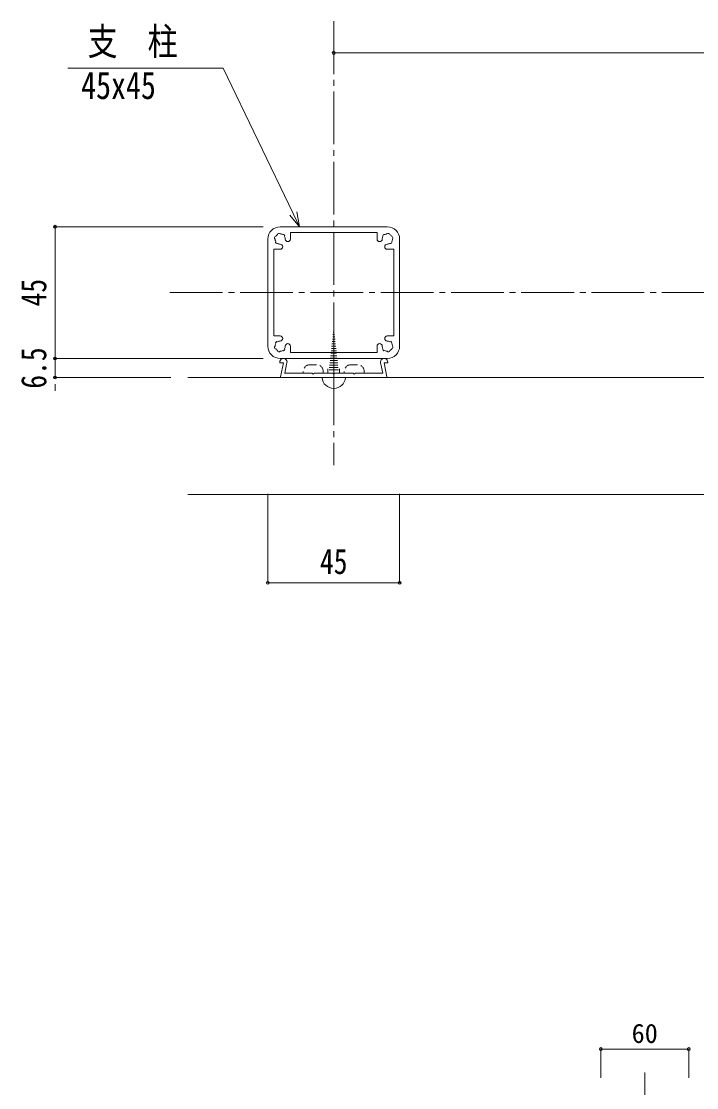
# Model space of a CAD drawing. Units: millimetres at full size; details may follow other scales. Extents: x -1601 to 2776, y -1131 to 1131.
# Drawn here: x 1882 to 2343, y 269 to 998 of the extents above; entities that cross this region are included whole.
import ezdxf
from ezdxf.enums import TextEntityAlignment as Align

# ---------------------------------------------------------------- set-up
doc = ezdxf.new("R2010")
doc.units = ezdxf.units.MM
doc.header["$LTSCALE"] = 4
doc.header["$PDMODE"] = 32
doc.header["$PDSIZE"] = 2
doc.linetypes.add('CHAIN2', pattern=[12, 9, -1, 1, -1])
doc.linetypes.add('DASHED1', pattern=[1.8, 1.2, -0.6])
for name, color, linetype, lineweight in [('0-0_0', 7, 'Continuous', 18), ('0-1_1手摺寸法', 3, 'Continuous', 18), ('0-6_3中心線', 2, 'CHAIN2', 18), ('0-7_41ｱﾙﾐ', 6, 'Continuous', 18), ('0-8_42ｱﾙﾐ部品', 6, 'Continuous', 18)]:
    doc.layers.add(name, color=color, linetype=linetype, lineweight=lineweight)
doc.styles.add('ＭＳ ゴシック', font='')
doc.styles.get('ＭＳ ゴシック').set_extended_font_data('MS Gothic')

msp = doc.modelspace()

# ---------------------------------------------------------------- linework, layer by layer
at = {"layer": '0-0_0'}
for p, q in [((2060.726, 764.553), (2058.226, 764.553)), ((2129.549, 764.553), (2132.049, 764.553))]:
    msp.add_line(p, q, dxfattribs=at)
at = {"layer": '0-0_0', "linetype": 'DASHED1'}
for p, q in [((2074.281, 758.696), (2074.281, 758.01)), ((2078.852, 763.267), (2083.424, 763.267)), ((2087.995, 758.696), (2087.995, 758.01)), ((2102.281, 758.696), (2102.281, 758.01)), ((2106.852, 763.267), (2111.424, 763.267)), ((2115.995, 758.696), (2115.995, 758.01)), ((2074.738, 757.553), (2087.538, 757.553)), ((2102.738, 757.553), (2115.538, 757.553))]:
    msp.add_line(p, q, dxfattribs=at)
at = {"layer": '0-0_0'}
for points in [[(2071.857, 857.553), (2067.512, 866.56), (2019.547, 965.99), (1913.513, 965.99)], [(2065.098, 865.396), (2071.857, 857.553), (2069.925, 867.724)]]:
    msp.add_lwpolyline(points, dxfattribs=at)
at = {"layer": '0-0_0', "linetype": 'DASHED1'}
for centre, radius, start, end in [((2078.852, 758.696), 4.572, 90, 180), ((2074.738, 758.01), 0.457, 180, 270), ((2083.424, 758.696), 4.572, 0, 90), ((2087.538, 758.01), 0.457, 270, 0), ((2106.852, 758.696), 4.572, 90, 180), ((2102.738, 758.01), 0.457, 180, 270), ((2111.424, 758.696), 4.572, 0, 90), ((2115.538, 758.01), 0.457, 270, 0)]:
    msp.add_arc(centre, radius, start, end, dxfattribs=at)
at = {"layer": '0-1_1手摺寸法'}
for p, q in [((2095.138, 974.821), (2095.138, 976.287)), ((2695.138, 976.287), (2095.138, 976.287)), ((2099.738, 976.287), (2690.538, 976.287)), ((2047.038, 857.553), (1904.808, 857.553)), ((1904.808, 767.553), (1904.808, 857.553)), ((1904.808, 852.953), (1904.808, 772.153)), ((1904.808, 772.153), (1904.808, 776.753)), ((2047.038, 767.553), (1904.808, 767.553)), ((2047.038, 767.553), (1904.808, 767.553)), ((1983.877, 754.553), (1904.808, 754.553)), ((1904.808, 749.953), (1904.808, 745.353)), ((2050.138, 675.053), (2050.138, 614.296)), ((2140.138, 675.053), (2140.138, 614.296)), ((2050.138, 614.296), (2140.138, 614.296)), ((2135.538, 614.296), (2054.738, 614.296)), ((2277.578, 276.136), (2277.578, 295.711)), ((2337.578, 295.711), (2277.578, 295.711)), ((2281.178, 295.711), (2333.978, 295.711)), ((2337.578, 276.136), (2337.578, 295.711))]:
    msp.add_line(p, q, dxfattribs=at)
at = {"layer": '0-1_1手摺寸法', "color": 4, "lineweight": 9}
for p, q in [((2094.958, 787.078), (2095.318, 787.078)), ((2095.138, 754.553), (2095.138, 793.642)), ((2094.239, 780.678), (2096.037, 780.678)), ((2094.419, 782.278), (2095.857, 782.278)), ((2094.598, 783.878), (2095.677, 783.878)), ((2094.778, 785.478), (2095.497, 785.478)), ((2093.34, 772.678), (2096.936, 772.678)), ((2093.52, 774.278), (2096.756, 774.278)), ((2093.7, 775.878), (2096.576, 775.878)), ((2093.88, 777.478), (2096.396, 777.478)), ((2094.059, 779.078), (2096.216, 779.078)), ((2092.621, 766.278), (2097.655, 766.278)), ((2092.801, 767.878), (2097.475, 767.878)), ((2092.98, 769.478), (2097.295, 769.478)), ((2093.16, 771.078), (2097.115, 771.078)), ((2091.138, 760.553), (2091.138, 757.553)), ((2091.902, 759.878), (2098.374, 759.878)), ((2092.082, 761.478), (2098.194, 761.478)), ((2092.262, 763.078), (2098.014, 763.078)), ((2092.441, 764.678), (2097.834, 764.678)), ((2099.138, 760.553), (2099.138, 757.553))]:
    msp.add_line(p, q, dxfattribs=at)
at = {"layer": '0-1_1手摺寸法', "color": 6}
msp.add_line((2095.138, 743.553), (2095.138, 773.553), dxfattribs=at)
at = {"layer": '0-1_1手摺寸法'}
msp.add_lwpolyline([(1904.808, 767.553), (1904.808, 754.553), (1904.808, 767.553)], dxfattribs=at)
at = {"layer": '0-1_1手摺寸法', "color": 4, "lineweight": 9}
msp.add_arc((2095.138, 755.09), 8.018, 183.839, 356.161, dxfattribs=at)
at = {"layer": '0-1_1手摺寸法'}
for p in [(2095.138, 976.287), (1904.808, 857.553), (1904.808, 767.553), (1904.808, 754.553), (2050.138, 614.296), (2140.138, 614.296), (2277.578, 295.711), (2337.578, 295.711)]:
    msp.add_point(p, dxfattribs=at)
at = {"layer": '0-6_3中心線'}
for p, q in [((2095.138, 997.904), (2095.138, 694.562)), ((1983.262, 812.553), (2775.752, 812.553)), ((2307.578, 279.784), (2307.578, -722.84))]:
    msp.add_line(p, q, dxfattribs=at)
at = {"layer": '0-7_41ｱﾙﾐ'}
for p, q in [((2058.226, 765.053), (2058.226, 764.553)), ((2132.049, 765.053), (2132.049, 764.553)), ((2058.833, 755.031), (2060.726, 764.553)), ((2061.639, 757.553), (2062.876, 763.777)), ((2128.637, 757.553), (2127.399, 763.777)), ((2131.443, 755.031), (2129.549, 764.553)), ((2131.05, 754.553), (2059.225, 754.553)), ((2080.549, 757.553), (2061.563, 757.553)), ((2080.811, 757.139), (2080.549, 757.553)), ((2081.487, 757.139), (2081.749, 757.553)), ((2094.549, 757.553), (2081.749, 757.553)), ((2094.811, 757.139), (2094.549, 757.553)), ((2095.487, 757.139), (2095.749, 757.553)), ((2095.749, 757.553), (2108.549, 757.553)), ((2108.811, 757.139), (2108.549, 757.553)), ((2109.487, 757.139), (2109.749, 757.553)), ((2109.749, 757.553), (2128.637, 757.553))]:
    msp.add_line(p, q, dxfattribs=at)
for centre, radius, start, end in [((2060.726, 765.053), 2.5, 329.316, 180), ((2129.549, 765.053), 2.5, 0, 210.684), ((2059.225, 754.953), 0.4, 168.753, 270), ((2081.149, 757.353), 0.4, 212.334, 270), ((2081.149, 757.353), 0.4, 270, 327.666), ((2095.149, 757.353), 0.4, 212.334, 270), ((2095.149, 757.353), 0.4, 270, 327.666), ((2109.149, 757.353), 0.4, 212.334, 270), ((2109.149, 757.353), 0.4, 270, 327.666), ((2131.05, 754.953), 0.4, 270, 11.247)]:
    msp.add_arc(centre, radius, start, end, dxfattribs=at)
at = {"layer": '0-8_42ｱﾙﾐ部品'}
for p, q in [((2058.538, 857.553), (2131.738, 857.553)), ((2131.738, 857.553), (2058.538, 857.553)), ((2065.538, 853.553), (2124.738, 853.553)), ((2065.538, 853.553), (2065.538, 849.153)), ((2124.738, 853.553), (2065.538, 853.553)), ((2065.538, 853.553), (2065.538, 849.153)), ((2124.738, 853.553), (2124.738, 849.153)), ((2124.738, 853.553), (2124.738, 849.153)), ((2050.138, 849.153), (2050.138, 775.953)), ((2050.138, 849.153), (2050.138, 775.953)), ((2140.138, 849.153), (2140.138, 775.953)), ((2140.138, 849.153), (2140.138, 775.953)), ((2058.538, 842.153), (2054.138, 842.153)), ((2054.138, 842.153), (2054.138, 782.953)), ((2054.138, 842.153), (2054.138, 782.953)), ((2058.538, 842.153), (2054.138, 842.153)), ((2131.738, 842.153), (2136.138, 842.153)), ((2131.738, 842.153), (2136.138, 842.153)), ((2136.138, 842.153), (2136.138, 782.953)), ((2136.138, 842.153), (2136.138, 782.953)), ((2058.538, 782.953), (2054.138, 782.953)), ((2058.538, 782.953), (2054.138, 782.953)), ((2131.738, 782.953), (2136.138, 782.953)), ((2131.738, 782.953), (2136.138, 782.953)), ((2065.538, 771.553), (2065.538, 775.953)), ((2124.738, 771.553), (2124.738, 775.953)), ((2058.538, 767.553), (2131.738, 767.553)), ((2131.738, 767.553), (2058.538, 767.553)), ((2742.138, 754.553), (1995.377, 754.553)), ((2742.138, 674.553), (1995.377, 674.553))]:
    msp.add_line(p, q, dxfattribs=at)
for points in [[(2065.538, 771.553), (2124.738, 771.553), (2124.738, 775.953)], [(2124.738, 771.553), (2065.538, 771.553), (2065.538, 775.953)]]:
    msp.add_lwpolyline(points, dxfattribs=at)
for centre, radius, start, end in [((2058.538, 849.153), 8.4, 90, 180), ((2058.538, 849.153), 8.4, 90, 180), ((2057.761, 852.051), 1, 105, 172.976), ((2057.761, 852.051), 1, 105, 172.976), ((2057.761, 852.051), 1, 37.024, 105), ((2057.761, 852.051), 1, 37.024, 105), ((2058.538, 849.153), 3.5, 75, 89.641), ((2058.538, 849.153), 3.5, 75, 89.641), ((2058.538, 849.153), 3.5, 60.359, 75), ((2058.538, 849.153), 3.5, 60.359, 75), ((2131.738, 849.153), 3.5, 105, 119.641), ((2131.738, 849.153), 3.5, 105, 119.641), ((2131.738, 849.153), 3.5, 90.359, 105), ((2131.738, 849.153), 3.5, 90.359, 105), ((2132.514, 852.051), 1, 75, 142.976), ((2132.514, 852.051), 1, 75, 142.976), ((2131.738, 849.153), 8.4, 0, 90), ((2131.738, 849.153), 8.4, 0, 90), ((2132.514, 852.051), 1, 7.024, 75), ((2132.514, 852.051), 1, 7.024, 75), ((2055.64, 849.93), 1, 165, 232.976), ((2055.64, 849.93), 1, 165, 232.976), ((2055.64, 849.93), 1, 97.024, 165), ((2055.64, 849.93), 1, 97.024, 165), ((2058.538, 849.153), 3.5, 180.359, 195), ((2058.538, 849.153), 3.5, 180.359, 195), ((2058.538, 849.153), 3.5, 195, 209.641), ((2058.538, 849.153), 3.5, 195, 209.641), ((2056.416, 847.032), 1, 157.024, 225), ((2056.416, 847.032), 1, 157.024, 225), ((2058.538, 849.153), 3.5, 135, 149.641), ((2058.538, 849.153), 3.5, 135, 149.641), ((2056.416, 847.032), 1, 225, 292.976), ((2056.416, 847.032), 1, 225, 292.976), ((2058.538, 849.153), 3.5, 120.359, 135), ((2058.538, 849.153), 3.5, 120.359, 135), ((2058.538, 849.153), 3.5, 240.359, 255), ((2058.538, 849.153), 3.5, 240.359, 255), ((2058.538, 849.153), 3.5, 255, 270), ((2058.538, 849.153), 3.5, 255, 270), ((2058.538, 843.903), 1.75, 270, 90), ((2058.538, 843.903), 1.75, 270, 90), ((2060.659, 851.274), 1, 45, 112.976), ((2060.659, 851.274), 1, 45, 112.976), ((2060.659, 851.274), 1, 337.024, 45), ((2060.659, 851.274), 1, 337.024, 45), ((2058.538, 849.153), 3.5, 15, 29.641), ((2058.538, 849.153), 3.5, 15, 29.641), ((2058.538, 849.153), 3.5, 0.359, 15), ((2058.538, 849.153), 3.5, 0.359, 15), ((2063.788, 849.153), 1.75, 180, 0), ((2063.788, 849.153), 1.75, 180, 0), ((2126.488, 849.153), 1.75, 180, 0), ((2126.488, 849.153), 1.75, 180, 0), ((2131.738, 849.153), 3.5, 165, 179.641), ((2131.738, 849.153), 3.5, 165, 179.641), ((2131.738, 849.153), 3.5, 150.359, 165), ((2131.738, 849.153), 3.5, 150.359, 165), ((2129.616, 851.274), 1, 135, 202.976), ((2129.616, 851.274), 1, 135, 202.976), ((2129.616, 851.274), 1, 67.024, 135), ((2129.616, 851.274), 1, 67.024, 135), ((2131.738, 843.903), 1.75, 90, 270), ((2131.738, 843.903), 1.75, 90, 270), ((2131.738, 849.153), 3.5, 270, 285), ((2131.738, 849.153), 3.5, 270, 285), ((2131.738, 849.153), 3.5, 285, 299.641), ((2131.738, 849.153), 3.5, 285, 299.641), ((2133.859, 847.032), 1, 247.024, 315), ((2133.859, 847.032), 1, 247.024, 315), ((2131.738, 849.153), 3.5, 45, 59.641), ((2131.738, 849.153), 3.5, 45, 59.641), ((2131.738, 849.153), 3.5, 30.359, 45), ((2131.738, 849.153), 3.5, 30.359, 45), ((2133.859, 847.032), 1, 315, 22.976), ((2133.859, 847.032), 1, 315, 22.976), ((2134.636, 849.93), 1, 15, 82.976), ((2134.636, 849.93), 1, 15, 82.976), ((2131.738, 849.153), 3.5, 330.359, 345), ((2131.738, 849.153), 3.5, 330.359, 345), ((2131.738, 849.153), 3.5, 345, 359.641), ((2131.738, 849.153), 3.5, 345, 359.641), ((2134.636, 849.93), 1, 307.024, 15), ((2134.636, 849.93), 1, 307.024, 15), ((2058.538, 781.203), 1.75, 270, 90), ((2058.538, 781.203), 1.75, 270, 90), ((2131.738, 781.203), 1.75, 90, 270), ((2131.738, 781.203), 1.75, 90, 270), ((2058.538, 775.953), 8.4, 180, 270), ((2058.538, 775.953), 8.4, 180, 270), ((2055.64, 775.176), 1, 127.024, 195), ((2055.64, 775.176), 1, 127.024, 195), ((2055.64, 775.176), 1, 195, 262.976), ((2055.64, 775.176), 1, 195, 262.976), ((2058.538, 775.953), 3.5, 165, 179.641), ((2058.538, 775.953), 3.5, 165, 179.641), ((2058.538, 775.953), 3.5, 150.359, 165), ((2058.538, 775.953), 3.5, 150.359, 165), ((2056.416, 778.074), 1, 135, 202.976), ((2056.416, 778.074), 1, 135, 202.976), ((2058.538, 775.953), 3.5, 210.359, 225), ((2058.538, 775.953), 3.5, 210.359, 225), ((2056.416, 778.074), 1, 67.024, 135), ((2056.416, 778.074), 1, 67.024, 135), ((2058.538, 775.953), 3.5, 225, 239.641), ((2058.538, 775.953), 3.5, 225, 239.641), ((2057.761, 773.055), 1, 187.024, 255), ((2057.761, 773.055), 1, 187.024, 255), ((2058.538, 775.953), 3.5, 105, 119.641), ((2058.538, 775.953), 3.5, 105, 119.641), ((2057.761, 773.055), 1, 255, 322.976), ((2057.761, 773.055), 1, 255, 322.976), ((2058.538, 775.953), 3.5, 90, 105), ((2058.538, 775.953), 3.5, 90, 105), ((2058.538, 775.953), 3.5, 270.359, 285), ((2058.538, 775.953), 3.5, 270.359, 285), ((2058.538, 775.953), 3.5, 285, 299.641), ((2058.538, 775.953), 3.5, 285, 299.641), ((2060.659, 773.832), 1, 247.024, 315), ((2060.659, 773.832), 1, 247.024, 315), ((2060.659, 773.832), 1, 315, 22.976), ((2060.659, 773.832), 1, 315, 22.976), ((2058.538, 775.953), 3.5, 330.359, 345), ((2058.538, 775.953), 3.5, 330.359, 345), ((2058.538, 775.953), 3.5, 345, 359.641), ((2058.538, 775.953), 3.5, 345, 359.641), ((2063.788, 775.953), 1.75, 0, 180), ((2063.788, 775.953), 1.75, 0, 180), ((2126.488, 775.953), 1.75, 0, 180), ((2126.488, 775.953), 1.75, 0, 180), ((2131.738, 775.953), 3.5, 180.359, 195), ((2131.738, 775.953), 3.5, 180.359, 195), ((2131.738, 775.953), 3.5, 195, 209.641), ((2131.738, 775.953), 3.5, 195, 209.641), ((2129.616, 773.832), 1, 157.024, 225), ((2129.616, 773.832), 1, 157.024, 225), ((2129.616, 773.832), 1, 225, 292.976), ((2129.616, 773.832), 1, 225, 292.976), ((2131.738, 775.953), 3.5, 240.359, 255), ((2131.738, 775.953), 3.5, 240.359, 255), ((2131.738, 775.953), 3.5, 255, 269.641), ((2131.738, 775.953), 3.5, 255, 269.641), ((2132.514, 773.055), 1, 217.024, 285), ((2132.514, 773.055), 1, 217.024, 285), ((2131.738, 775.953), 3.5, 75, 90), ((2131.738, 775.953), 3.5, 75, 90), ((2131.738, 775.953), 8.4, 270, 0), ((2131.738, 775.953), 8.4, 270, 0), ((2131.738, 775.953), 3.5, 60.359, 75), ((2131.738, 775.953), 3.5, 60.359, 75), ((2132.514, 773.055), 1, 285, 352.976), ((2132.514, 773.055), 1, 285, 352.976), ((2133.859, 778.074), 1, 45, 112.976), ((2133.859, 778.074), 1, 45, 112.976), ((2131.738, 775.953), 3.5, 300.359, 315), ((2131.738, 775.953), 3.5, 300.359, 315), ((2131.738, 775.953), 3.5, 315, 329.641), ((2131.738, 775.953), 3.5, 315, 329.641), ((2133.859, 778.074), 1, 337.024, 45), ((2133.859, 778.074), 1, 337.024, 45), ((2134.636, 775.176), 1, 277.024, 345), ((2134.636, 775.176), 1, 277.024, 345), ((2131.738, 775.953), 3.5, 15, 29.641), ((2131.738, 775.953), 3.5, 15, 29.641), ((2131.738, 775.953), 3.5, 0.359, 15), ((2131.738, 775.953), 3.5, 0.359, 15), ((2134.636, 775.176), 1, 345, 52.976), ((2134.636, 775.176), 1, 345, 52.976)]:
    msp.add_arc(centre, radius, start, end, dxfattribs=at)

# ---------------------------------------------------------------- texts
at = {"layer": '0-0_0', "style": 'ＭＳ ゴシック', "width": 0.8}
for s, p in [('支\u3000柱', (1927.014, 969.132)), ('45x45', (1922.581, 939.2))]:
    msp.add_text(s, height=18.77, dxfattribs=at).set_placement(p, align=Align.BOTTOM_LEFT)
at = {"layer": '0-1_1手摺寸法', "color": 7, "style": 'ＭＳ ゴシック', "width": 0.8}
for s, p in [('45', (1903.989, 803.132)), ('6.5', (1903.989, 746.922))]:
    msp.add_text(s, height=17.27, rotation=90, dxfattribs=at).set_placement(p, align=Align.BOTTOM_LEFT)
msp.add_text('45', height=17.27, dxfattribs=at).set_placement((2085.717, 615.115), align=Align.BOTTOM_LEFT)
at = {"layer": '0-1_1手摺寸法', "style": 'ＭＳ ゴシック'}
msp.add_text('60', height=13.14, dxfattribs=at).set_placement((2298.618, 295.959), align=Align.BOTTOM_LEFT)

doc.saveas('drawing.dxf')
